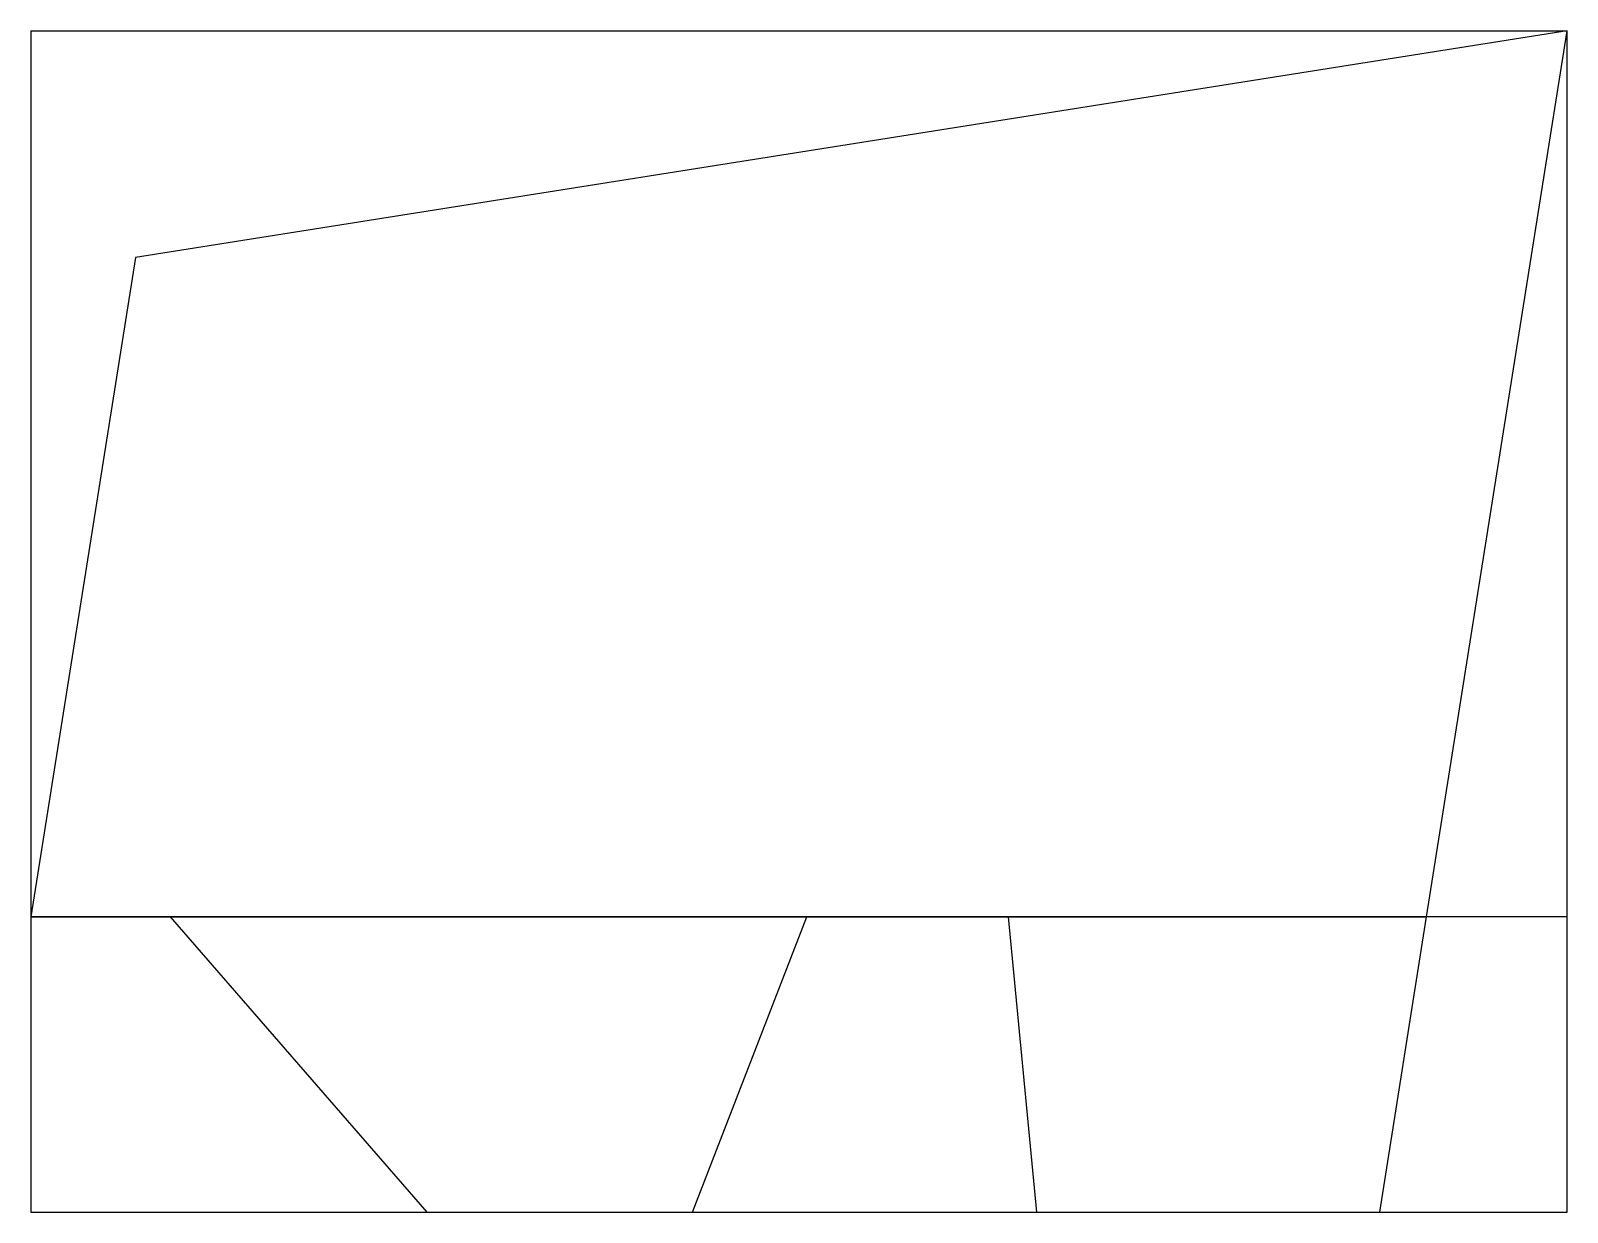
# Model space of a CAD drawing. Extents: x -26 to 0, y 0 to 20.
import ezdxf

# ---------------------------------------------------------------- set-up
doc = ezdxf.new("R2010")
doc.units = 0
doc.layers.get('0').update_dxf_attribs({"linetype": 'CONTINUOUS'})

msp = doc.modelspace()

# ---------------------------------------------------------------- linework, layer by layer
at = {"linetype": 'CONTINUOUS'}
for p, q in [((-26, 20), (-26, 0)), ((-26, 20), (0, 20)), ((0, 20), (-24.23, 16.16)), ((-2.38, 5), (0, 20)), ((0, 0), (0, 20)), ((-24.23, 16.16), (-26, 5)), ((0, 5), (-26, 5)), ((-26, 5), (-2.38, 5)), ((-26, 5), (-23.64, 5)), ((-12.87, 5), (-23.64, 5)), ((-23.64, 5), (-19.3, 0)), ((-14.8, 0), (-12.87, 5)), ((-12.87, 5), (-9.78, 5)), ((-2.38, 5), (-9.46, 5)), ((-9.46, 5), (-8.98, 0)), ((-3.17, 0), (-2.38, 5)), ((-26, 0), (0, 0)), ((-19.3, 0), (-14.8, 0)), ((-8.98, 0), (-3.17, 0))]:
    msp.add_line(p, q, dxfattribs=at)

doc.saveas('drawing.dxf')
